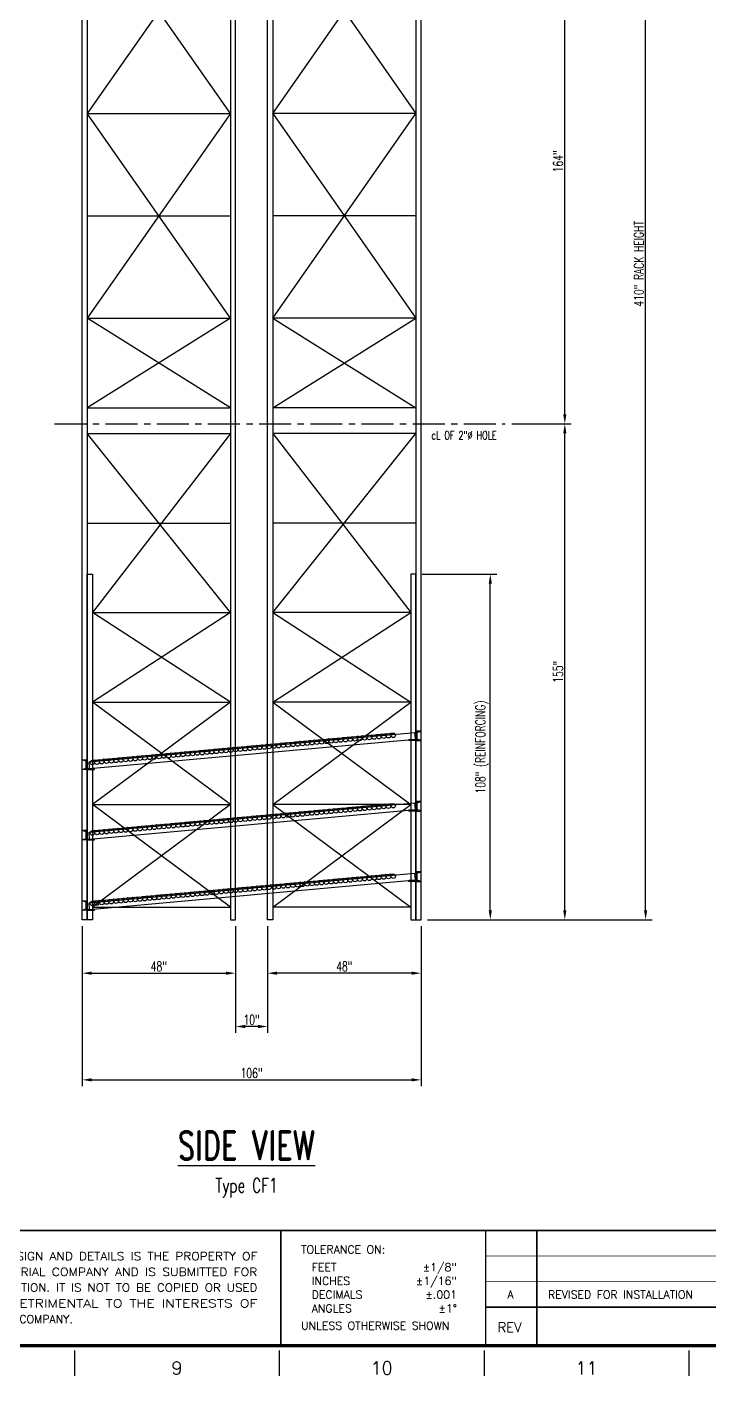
# Model space of a CAD drawing. Extents: x -224 to 820, y -160 to 534.
# Drawn here: x 282.7 to 496, y -142.5 to 279 of the extents above; entities that cross this region are included whole.
import ezdxf
from ezdxf.enums import TextEntityAlignment as Align

# ---------------------------------------------------------------- set-up
doc = ezdxf.new("R2010")
doc.units = 0
doc.header["$LTSCALE"] = 8
doc.header["$MEASUREMENT"] = 0
doc.linetypes.add('CENTER', pattern=[2, 1.25, -0.25, 0.25, -0.25])
doc.linetypes.add('HIDDEN2', pattern=[0.1875, 0.125, -0.0625])
doc.layers.get('0').update_dxf_attribs({"linetype": 'CONTINUOUS'})
doc.layers.get('DEFPOINTS').update_dxf_attribs({"linetype": 'CONTINUOUS'})
for name, color, linetype in [('BORD', 15, 'CONTINUOUS'), ('CENTERL', 135, 'CENTER'), ('DIM01', 2, 'CONTINUOUS'), ('FDIM', 2, 'CONTINUOUS'), ('OBJGREEN', 3, 'CONTINUOUS'), ('RACKDIM', 7, 'CONTINUOUS'), ('RACKLABEL', 7, 'CONTINUOUS'), ('RACKLOAD', 254, 'HIDDEN2'), ('RACKSHELF', 20, 'CONTINUOUS'), ('TEXTL', 3, 'CONTINUOUS')]:
    doc.layers.add(name, color=color, linetype=linetype)
doc.styles.add('2thirds', font='romans.shx', dxfattribs={"width": 0.7})
doc.styles.add('BORDER', font='SIMPLEX')
doc.styles.add('DCMARCH', font='stylu.ttf', dxfattribs={"width": 0.75, "oblique": 15})
doc.styles.add('ROMAND', font='ROMAND')
doc.styles.add('SIMPLEX', font='SIMPLEX')
doc.styles.add('TXT06', font='ROMAND', dxfattribs={"bigfont": 'SPECIAL'})
doc.dimstyles.new('2tfrac16', dxfattribs={"dimscale": 32, "dimtxt": 0.0938, "dimasz": 0.0938, "dimexe": 0.0625, "dimexo": 0.0625, "dimgap": 0.01, "dimtad": 1, "dimdec": 4, "dimzin": 1, "dimdsep": 46, "dimlunit": 5, "dimtxsty": '2thirds', "dimcen": 0.09, "dimclrd": 256, "dimclre": 256, "dimclrt": 256, "dimadec": 0, "dimazin": 0, "dimtfac": 0.75, "dimtdec": 4, "dimtmove": 0, "dimatfit": 0, "dimfxl": 0, "dimfrac": 2, "dimtolj": 1, "dimtzin": 0, "dimarcsym": 0})

# ---------------------------------------------------------------- blocks, each defined once
blk = doc.blocks.new('sbord_d')
at = {"layer": 'BORD'}
for p, q in [((16, -0.062), (16, -0.312)), ((18, -0.062), (18, -0.312)), ((20, -0.062), (20, -0.312)), ((22, -0.062), (22, -0.312))]:
    blk.add_line(p, q, dxfattribs=at)
at = {"layer": 'BORD', "const_width": 0.0313}
blk.add_lwpolyline([(-0.016, -0.016), (32.016, -0.016), (32.016, 20.016), (-0.016, 20.016)], close=True, dxfattribs=at)
at = {"layer": 'BORD'}
for points, const_width in [([(18.016, 1.109), (14.016, 1.109), (14.016, -0.016)], 0.0156), ([(20.016, 1.109), (18.016, 1.109), (18.016, -0.016)], 0.0156), ([(28.516, 1.109), (28.016, 1.109), (27.516, 1.109), (27.016, 1.109), (26.516, 1.109), (20.516, 1.109), (20.016, 1.109), (20.016, 0.859)], 0.0156), ([(20.516, 1.109), (20.516, 0.859)], 0.0156), ([(20.016, 0.859), (20.016, 0.609)], 0.0156), ([(20.016, 0.859), (28.516, 0.859)], 0.00781), ([(20.516, 0.859), (20.516, 0.609)], 0.0156), ([(20.016, 0.609), (20.016, 0.359)], 0.0156), ([(20.016, 0.609), (28.516, 0.609)], 0.00781), ([(20.516, 0.609), (20.516, 0.359)], 0.0156), ([(20.016, 0.359), (28.516, 0.359)], 0.0156), ([(20.016, 0.359), (20.016, 0)], 0.0156), ([(20.516, 0.359), (20.516, 0)], 0.0156)]:
    blk.add_lwpolyline(points, dxfattribs=dict(at, const_width=const_width))
at = {"layer": 'BORD', "style": 'SIMPLEX'}
for s, height, p in [('TOLERANCE ON:', 0.07812, (18.213, 0.884)), ('FEET', 0.0781, (18.317, 0.711)), ('INCHES', 0.0781, (18.317, 0.577)), ('DECIMALS', 0.0781, (18.317, 0.443)), ('ANGLES', 0.0781, (18.317, 0.309)), ('UNLESS OTHERWISE SHOWN', 0.07812, (18.212, 0.14))]:
    blk.add_text(s, height=height, dxfattribs=at).set_placement(p)
for s, width, p, p2 in [('THIS DRAWING IN DESIGN AND DETAILS IS THE PROPERTY OF', 0.958828, (14.24, 0.819), (17.786, 0.819)), ('THE FRAZIER INDUSTRIAL COMPANY AND IS SUBMITTED FOR', 0.982552, (14.24, 0.665), (17.786, 0.665)), ('CONFIDENTIAL INSPECTION. IT IS NOT TO BE COPIED OR USED', 0.947391, (14.24, 0.512), (17.786, 0.512)), ('IN ANY MANNER DETRIMENTAL TO THE INTERESTS OF', 1.101821, (14.24, 0.358), (17.786, 0.358))]:
    blk.add_text(s, height=0.07812, dxfattribs=dict(at, width=width)).set_placement(p, p2, align=Align.FIT)
for s, p in [('%%p1/8"', (19.735, 0.711)), ('%%p1/16"', (19.735, 0.577)), ('%%p.001', (19.735, 0.443)), ('%%p1%%d', (19.735, 0.309))]:
    blk.add_text(s, height=0.0781, dxfattribs=at).set_placement(p, align=Align.RIGHT)
at = {"layer": 'BORD'}
for s, height, style, p in [('FRAZIER INDUSTRIAL COMPANY.', 0.07812, 'SIMPLEX', (15.169, 0.204)), ('REV', 0.0938, 'BORDER', (20.25, 0.117))]:
    blk.add_text(s, height=height, dxfattribs=dict(at, style=style)).set_placement(p, align=Align.CENTER)
at = {"layer": 'BORD', "style": 'ROMAND'}
for s, p in [('9', (17, -0.234)), ('10', (19, -0.234)), ('11', (21, -0.234))]:
    blk.add_text(s, height=0.125, dxfattribs=at).set_placement(p, align=Align.MIDDLE)
at = {"layer": 'TEXTL', "flags": 8}
for tag, height, style, p in [('TITLE1', 0.156, 'SIMPLEX', (30.266, 2.776)), ('TITLE2', 0.156, 'SIMPLEX', (30.266, 2.443)), ('CHK', 0.0938, 'SIMPLEX', (29.828, 0.883)), ('APP', 0.0938, 'SIMPLEX', (30.703, 0.883)), ('JOB#', 0.125, 'ROMAND', (30.12, 0.133)), ('SHT', 0.125, 'ROMAND', (31.193, 0.133)), ('REV', 0.125, 'ROMAND', (31.789, 0.133))]:
    blk.add_attdef(tag, text='', height=height, dxfattribs=dict(at, style=style)).set_placement(p, align=Align.MIDDLE)
at = {"layer": 'TEXTL', "style": 'SIMPLEX', "flags": 8}
for tag, height, p in [('CUSTOMER', 0.156, (30.266, 1.697)), ('LOCATION', 0.125, (30.266, 1.364)), ('REVC', 0.0781, (20.259, 0.945)), ('CCHK', 0.0781, (27.255, 0.943)), ('REVB', 0.0781, (20.259, 0.695)), ('BCHK', 0.0781, (27.255, 0.683)), ('REVA', 0.0781, (20.259, 0.445)), ('ACHK', 0.0781, (27.255, 0.443))]:
    blk.add_attdef(tag, text='', height=height, dxfattribs=at).set_placement(p, align=Align.CENTER)
at = {"layer": 'TEXTL', "flags": 8}
for tag, p, height, style in [('REVCDESC', (20.625, 0.943), 0.0781, 'SIMPLEX'), ('REVBDESC', (20.625, 0.683), 0.0781, 'SIMPLEX'), ('REVADESC', (20.625, 0.443), 0.0781, 'SIMPLEX'), ('DWG#', (30.055, -0.566), 0.0938, 'ROMAND')]:
    blk.add_attdef(tag, p, '', height=height, dxfattribs=dict(at, style=style))
at = {"layer": 'TEXTL', "style": 'DCMARCH', "oblique": 15, "width": 0.75, "flags": 8}
for tag, p in [('CBY', (26.755, 0.943)), ('BBY', (26.755, 0.683)), ('ABY', (26.755, 0.443))]:
    blk.add_attdef(tag, text='', height=0.0781, dxfattribs=at).set_placement(p, align=Align.CENTER)
at = {"layer": 'TEXTL', "style": 'SIMPLEX', "flags": 8}
for tag, height, width, p, p2 in [('CAPP', 0.0781, 1.292308, (27.588, 0.944), (27.963, 0.944)), ('CDT', 0.0781, 1.866, (28.071, 0.943), (28.46, 0.943)), ('SCALE', 0.0938, 1.702732, (31.234, 0.837), (31.941, 0.837)), ('BAPP', 0.0781, 1.292308, (27.588, 0.683), (27.963, 0.683)), ('BDT', 0.0781, 1.866, (28.071, 0.683), (28.46, 0.683)), ('DATE', 0.0938, 2.134634, (28.609, 0.462), (29.315, 0.462)), ('CHKDT', 0.0938, 1.555556, (29.484, 0.462), (30.172, 0.462)), ('APPDT', 0.0938, 1.555556, (30.359, 0.462), (31.047, 0.462)), ('PLOT#', 0.0938, 8.555556, (31.234, 0.462), (31.922, 0.462)), ('AAPP', 0.0781, 1.275949, (27.588, 0.443), (27.963, 0.443)), ('ADT', 0.0781, 1.833263, (28.071, 0.443), (28.46, 0.443))]:
    blk.add_attdef(tag, text='', height=height, dxfattribs=dict(at, width=width)).set_placement(p, p2, align=Align.FIT)
at = {"layer": 'TEXTL', "style": 'DCMARCH', "oblique": 15, "width": 0.75, "flags": 8}
blk.add_attdef('DRBY', (28.593, 0.821), '', height=0.125, dxfattribs=at)
blk = doc.blocks.new('*D87')
at = {"layer": 'DEFPOINTS', "color": 0}
for p in [(499.4, 491), (524.95, 491), (528.95, 9)]:
    blk.add_point(p, dxfattribs=at)
at = {"layer": 'RACKDIM', "lineweight": -2}
for p, q in [((505.4, 491), (483.67, 491)), ((511.41, 491), (505.4, 491)), ((522.95, 491), (511.41, 491))]:
    blk.add_line(p, q, dxfattribs=at)
at = {"layer": 'RACKDIM', "char_height": 3.002, "attachment_point": 5, "style": '2thirds'}
for s, insert in [('\\A1;482"', (491.38, 493.1)), ('\\A1;TOP OF\\PTOP LOAD', (491.38, 486.67))]:
    blk.add_mtext(s, dxfattribs=dict(at, insert=insert))
blk = doc.blocks.new('*D89')
at = {"layer": 'DEFPOINTS', "color": 0}
for p in [(432.26, 319), (450.87, 319), (432.26, 155)]:
    blk.add_point(p, dxfattribs=at)
at = {"layer": 'RACKDIM', "lineweight": -2}
for p, q in [((434.26, 319), (452.87, 319)), ((450.87, 158), (450.87, 316)), ((434.26, 155), (452.87, 155))]:
    blk.add_line(p, q, dxfattribs=at)
at = {"layer": 'RACKDIM'}
for points in [[(450.37, 316), (451.37, 316), (450.87, 319)], [(450.37, 158), (451.37, 158), (450.87, 155)]]:
    blk.add_solid(points, dxfattribs=at)
at = {"layer": 'RACKDIM', "insert": (448.76, 237), "char_height": 3.002, "attachment_point": 5, "rotation": 90, "style": '2thirds'}
blk.add_mtext('\\A1;164"', dxfattribs=at)
blk = doc.blocks.new('*D90')
at = {"layer": 'DEFPOINTS', "color": 0}
for p in [(432.26, 155), (450.87, 155), (430.04, 0)]:
    blk.add_point(p, dxfattribs=at)
at = {"layer": 'RACKDIM', "lineweight": -2}
for p, q in [((434.26, 155), (452.87, 155)), ((450.87, 3), (450.87, 152)), ((432.04, 0), (452.87, 0))]:
    blk.add_line(p, q, dxfattribs=at)
at = {"layer": 'RACKDIM'}
for points in [[(450.37, 152), (451.37, 152), (450.87, 155)], [(450.37, 3), (451.37, 3), (450.87, 0)]]:
    blk.add_solid(points, dxfattribs=at)
at = {"layer": 'RACKDIM', "insert": (448.76, 77.5), "char_height": 3.002, "attachment_point": 5, "rotation": 90, "style": '2thirds'}
blk.add_mtext('\\A1;155"', dxfattribs=at)
blk = doc.blocks.new('*D91')
at = {"layer": 'DEFPOINTS', "color": 0}
for p in [(404.32, 108), (427.57, 108), (405.94, 0)]:
    blk.add_point(p, dxfattribs=at)
at = {"layer": 'RACKDIM', "lineweight": -2}
for p, q in [((406.32, 108), (429.57, 108)), ((427.57, 3), (427.57, 105)), ((407.94, 0), (429.57, 0))]:
    blk.add_line(p, q, dxfattribs=at)
at = {"layer": 'RACKDIM'}
for points in [[(427.07, 105), (428.07, 105), (427.57, 108)], [(427.07, 3), (428.07, 3), (427.57, 0)]]:
    blk.add_solid(points, dxfattribs=at)
at = {"layer": 'RACKDIM', "insert": (424.97, 54), "char_height": 3.0016, "attachment_point": 5, "rotation": 90, "style": '2thirds'}
blk.add_mtext('\\A1;108" (REINFORCING) ', dxfattribs=at)
blk = doc.blocks.new('*D92')
at = {"layer": 'DEFPOINTS', "color": 0}
for p in [(405.94, 410), (476.13, 410), (405.94, 0)]:
    blk.add_point(p, dxfattribs=at)
at = {"layer": 'RACKDIM', "lineweight": -2}
for p, q in [((407.94, 410), (478.13, 410)), ((476.13, 3), (476.13, 407)), ((407.94, 0), (478.13, 0))]:
    blk.add_line(p, q, dxfattribs=at)
at = {"layer": 'RACKDIM'}
for points in [[(475.63, 407), (476.63, 407), (476.13, 410)], [(475.63, 3), (476.63, 3), (476.13, 0)]]:
    blk.add_solid(points, dxfattribs=at)
at = {"layer": 'RACKDIM', "insert": (474.02, 205), "char_height": 3.0016, "attachment_point": 5, "rotation": 90, "style": '2thirds'}
blk.add_mtext('\\A1;410" RACK HEIGHT ', dxfattribs=at)
blk = doc.blocks.new('*D93')
at = {"layer": 'DEFPOINTS', "color": 0}
for p in [(357.94, 0), (405.94, 0), (357.94, -16.67)]:
    blk.add_point(p, dxfattribs=at)
at = {"layer": 'RACKDIM', "lineweight": -2}
for p, q in [((357.94, -2), (357.94, -18.67)), ((405.94, -2), (405.94, -18.67)), ((402.94, -16.67), (360.94, -16.67))]:
    blk.add_line(p, q, dxfattribs=at)
at = {"layer": 'RACKDIM'}
for points in [[(360.94, -16.17), (360.94, -17.17), (357.94, -16.67)], [(402.94, -16.17), (402.94, -17.17), (405.94, -16.67)]]:
    blk.add_solid(points, dxfattribs=at)
at = {"layer": 'RACKDIM', "insert": (381.94, -14.56), "char_height": 3.002, "attachment_point": 5, "style": '2thirds'}
blk.add_mtext('\\A1;48"', dxfattribs=at)
blk = doc.blocks.new('UPRT-48-410')
for p, q in [((-1.625, 404), (-46.375, 404)), ((-46.375, 404), (-1.625, 324)), ((-46.375, 324), (-1.625, 404)), ((-1.625, 364), (-46.375, 364)), ((-1.625, 324), (-46.375, 324)), ((-1.625, 316), (-46.375, 316)), ((-46.375, 316), (-1.625, 252)), ((-46.375, 252), (-1.625, 316)), ((-1.625, 284), (-46.375, 284)), ((-46.375, 188), (-1.625, 252)), ((-46.375, 252), (-1.625, 188)), ((-1.625, 252), (-46.375, 252)), ((-1.625, 220), (-46.375, 220)), ((-1.625, 188), (-46.375, 188)), ((-46.375, 160), (-1.625, 188)), ((-46.375, 188), (-1.625, 160)), ((-1.625, 160), (-46.375, 160)), ((-46.375, 96), (-1.625, 152)), ((-46.375, 152), (-3.25, 96)), ((-1.625, 152), (-46.375, 152)), ((-1.625, 124), (-46.375, 124)), ((-3.25, 96), (-46.375, 96)), ((-46.375, 96), (-3.25, 68)), ((-46.375, 68), (-3.25, 96)), ((-46.375, 36), (-3.25, 68)), ((-46.375, 68), (-3.25, 36)), ((-3.25, 68), (-46.375, 68)), ((-3.25, 36), (-46.375, 36)), ((-46.375, 36), (-3.25, 4)), ((-46.375, 4), (-3.25, 36)), ((-3.25, 4), (-46.375, 4))]:
    blk.add_line(p, q)
for points in [[(-46.375, 0), (-48, 0), (-48, 410), (-46.375, 410)], [(-1.625, 0), (0, 0), (0, 410), (-1.625, 410)], [(-3.25, 0), (-1.625, 0), (-1.625, 108), (-3.25, 108)]]:
    blk.add_lwpolyline(points, close=True)
blk = doc.blocks.new('*D94')
at = {"layer": 'DEFPOINTS', "color": 0}
for p in [(299.94, 0), (347.94, 0), (347.94, -16.67)]:
    blk.add_point(p, dxfattribs=at)
at = {"layer": 'RACKDIM', "lineweight": -2}
for p, q in [((299.94, -2), (299.94, -18.67)), ((347.94, -2), (347.94, -18.67)), ((302.94, -16.67), (344.94, -16.67))]:
    blk.add_line(p, q, dxfattribs=at)
at = {"layer": 'RACKDIM'}
for points in [[(302.94, -16.17), (302.94, -17.17), (299.94, -16.67)], [(344.94, -16.17), (344.94, -17.17), (347.94, -16.67)]]:
    blk.add_solid(points, dxfattribs=at)
at = {"layer": 'RACKDIM', "insert": (323.94, -14.56), "char_height": 3.002, "attachment_point": 5, "style": '2thirds'}
blk.add_mtext('\\A1;48"', dxfattribs=at)
blk = doc.blocks.new('*D95')
at = {"layer": 'DEFPOINTS', "color": 0}
for p in [(299.94, -0.88), (405.94, -0.88), (405.94, -50)]:
    blk.add_point(p, dxfattribs=at)
at = {"layer": 'RACKDIM', "lineweight": -2}
for p, q in [((299.94, -2.88), (299.94, -52)), ((405.94, -2.88), (405.94, -52)), ((302.94, -50), (402.94, -50))]:
    blk.add_line(p, q, dxfattribs=at)
at = {"layer": 'RACKDIM'}
for points in [[(302.94, -49.5), (302.94, -50.5), (299.94, -50)], [(402.94, -49.5), (402.94, -50.5), (405.94, -50)]]:
    blk.add_solid(points, dxfattribs=at)
at = {"layer": 'RACKDIM', "insert": (352.94, -47.89), "char_height": 3.002, "attachment_point": 5, "style": '2thirds'}
blk.add_mtext('\\A1;106"', dxfattribs=at)
blk = doc.blocks.new('*D96')
at = {"layer": 'DEFPOINTS', "color": 0}
for p in [(347.94, -0.88), (357.94, -0.88), (347.94, -33.33)]:
    blk.add_point(p, dxfattribs=at)
at = {"layer": 'RACKDIM', "lineweight": -2}
for p, q in [((347.94, -2.88), (347.94, -35.33)), ((357.94, -2.88), (357.94, -35.33)), ((354.94, -33.33), (350.94, -33.33))]:
    blk.add_line(p, q, dxfattribs=at)
at = {"layer": 'RACKDIM'}
for points in [[(350.94, -32.83), (350.94, -33.83), (347.94, -33.33)], [(354.94, -32.83), (354.94, -33.83), (357.94, -33.33)]]:
    blk.add_solid(points, dxfattribs=at)
at = {"layer": 'RACKDIM', "insert": (352.94, -31.22), "char_height": 3.002, "attachment_point": 5, "style": '2thirds'}
blk.add_mtext('\\A1;10"', dxfattribs=at)
blk = doc.blocks.new('C3X3_5')
blk.add_lwpolyline([(0.12, 0.62), (0.12, 2.38, -0.351655), (0.35, 2.65), (1.3, 2.86, 0.351655), (1.37, 2.95), (1.37, 3), (0.06, 3, 0.414214), (0, 2.94), (0, 0.06, 0.414214), (0.06, 0), (1.37, 0), (1.37, 0.05, 0.351655), (1.3, 0.14), (0.35, 0.35, -0.351655)], format="xyb", close=True)

msp = doc.modelspace()

# ---------------------------------------------------------------- linework, layer by layer
at = {"layer": 'CENTERL'}
msp.add_line((291.31253, 154.99885), (432.25916, 154.99885), dxfattribs=at)
at = {"layer": 'DIM01'}
for p, q in [((402.06823, 55.99511), (402.06823, 56.13284)), ((404.56823, 55.99511), (402.06823, 55.99511)), ((404.20596, 56.24511), (402.1805, 56.24511)), ((404.31823, 58.88284), (404.31823, 56.35739)), ((404.56823, 58.99511), (404.4305, 58.99511)), ((404.56823, 58.99511), (404.56823, 55.99511)), ((301.31823, 49.99129), (301.31823, 46.99129)), ((301.31823, 49.99129), (301.45596, 49.99129)), ((301.31823, 46.99129), (303.81823, 46.99129)), ((301.56823, 49.87902), (301.56823, 47.35356)), ((301.6805, 47.24129), (303.70596, 47.24129)), ((303.81823, 46.99129), (303.81823, 47.12902)), ((402.06823, 33.99511), (402.06823, 34.13284)), ((404.56823, 33.99511), (402.06823, 33.99511)), ((404.20596, 34.24511), (402.1805, 34.24511)), ((404.31823, 36.88284), (404.31823, 34.35739)), ((404.56823, 36.99511), (404.4305, 36.99511)), ((404.56823, 36.99511), (404.56823, 33.99511)), ((301.31823, 27.99129), (301.45596, 27.99129)), ((301.31823, 27.99129), (301.31823, 24.99129)), ((301.56823, 27.87902), (301.56823, 25.35356)), ((301.31823, 24.99129), (303.81823, 24.99129)), ((301.6805, 25.24129), (303.70596, 25.24129)), ((303.81823, 24.99129), (303.81823, 25.12902)), ((404.31823, 14.88284), (404.31823, 12.35739)), ((404.56823, 14.99511), (404.4305, 14.99511)), ((404.56823, 14.99511), (404.56823, 11.99511)), ((402.06823, 11.99511), (402.06823, 12.13284)), ((404.56823, 11.99511), (402.06823, 11.99511)), ((404.20596, 12.24511), (402.1805, 12.24511)), ((301.31823, 5.99129), (301.45596, 5.99129)), ((301.31823, 5.99129), (301.31823, 2.99129)), ((301.56823, 5.87902), (301.56823, 3.35356)), ((301.31823, 2.99129), (303.81823, 2.99129)), ((301.6805, 3.24129), (303.70596, 3.24129)), ((303.81823, 2.99129), (303.81823, 3.12902))]:
    msp.add_line(p, q, dxfattribs=at)
for centre, start, end in [((402.1805, 56.13284), 90, 180), ((404.20596, 56.35739), 270, 0), ((404.4305, 58.88284), 90, 180), ((301.45596, 49.87902), 0, 90), ((301.6805, 47.35356), 180, 270), ((303.70596, 47.12902), 0, 90), ((402.1805, 34.13284), 90, 180), ((404.20596, 34.35739), 270, 0), ((404.4305, 36.88284), 90, 180), ((301.45596, 27.87902), 0, 90), ((301.6805, 25.35356), 180, 270), ((303.70596, 25.12902), 0, 90), ((404.4305, 14.88284), 90, 180), ((402.1805, 12.13284), 90, 180), ((404.20596, 12.35739), 270, 0), ((301.45596, 5.87902), 0, 90), ((301.6805, 3.35356), 180, 270), ((303.70596, 3.12902), 0, 90)]:
    msp.add_arc(centre, 0.11227, start, end, dxfattribs=at)
at = {"layer": 'RACKSHELF'}
for p, q in [((302.12022, 49.3539), (404.03227, 58.58508)), ((302.31158, 47.24129), (404.22464, 56.46137)), ((404.22464, 56.46137), (404.03227, 58.58508)), ((302.31158, 47.24129), (302.12022, 49.3539)), ((302.12022, 27.3539), (404.03227, 36.58508)), ((302.31158, 25.24129), (404.22464, 34.46137)), ((404.22464, 34.46137), (404.03227, 36.58508)), ((302.31158, 25.24129), (302.12022, 27.3539)), ((302.12022, 5.3539), (404.03227, 14.58508)), ((404.22464, 12.46137), (404.03227, 14.58508)), ((302.31158, 3.24129), (404.22464, 12.46137)), ((302.31158, 3.24129), (302.12022, 5.3539))]:
    msp.add_line(p, q, dxfattribs=at)
for centre in [(358.40334, 54.13582), (359.89723, 54.27097), (361.39113, 54.40612), (362.88503, 54.54128), (364.37893, 54.67643), (365.87283, 54.81158), (367.36673, 54.94673), (368.86063, 55.08189), (370.35453, 55.21704), (371.84843, 55.35219), (373.34232, 55.48735), (374.83622, 55.6225), (376.33012, 55.75765), (377.82402, 55.89281), (379.31792, 56.02796), (380.81182, 56.16311), (382.30572, 56.29827), (383.79962, 56.43342), (385.29351, 56.56857), (386.78741, 56.70372), (388.28131, 56.83888), (389.77521, 56.97403), (391.26911, 57.10918), (392.76301, 57.24434), (394.25691, 57.37949), (395.75081, 57.51464), (397.2447, 57.6498), (312.09247, 49.94607), (313.58637, 50.08122), (315.08027, 50.21638), (316.57417, 50.35153), (318.06807, 50.48668), (319.56197, 50.62184), (321.05587, 50.75699), (322.54976, 50.89214), (324.04366, 51.0273), (325.53756, 51.16245), (327.03146, 51.2976), (328.52536, 51.43276), (330.01926, 51.56791), (331.51316, 51.70306), (333.00706, 51.83821), (334.50095, 51.97337), (335.99485, 52.10852), (337.48875, 52.24367), (338.98265, 52.37883), (340.47655, 52.51398), (341.97045, 52.64913), (343.46435, 52.78429), (344.95825, 52.91944), (346.45215, 53.05459), (347.94604, 53.18974), (349.43994, 53.3249), (350.93384, 53.46005), (352.42774, 53.5952), (353.92164, 53.73036), (355.41554, 53.86551), (356.90944, 54.00066), (303.12908, 49.13515), (304.62298, 49.27031), (306.11688, 49.40546), (307.61078, 49.54061), (309.10468, 49.67577), (310.59857, 49.81092), (368.86063, 33.08189), (370.35453, 33.21704), (371.84843, 33.35219), (373.34232, 33.48735), (374.83622, 33.6225), (376.33012, 33.75765), (377.82402, 33.89281), (379.31792, 34.02796), (380.81182, 34.16311), (382.30572, 34.29827), (383.79962, 34.43342), (385.29351, 34.56857), (386.78741, 34.70372), (388.28131, 34.83888), (389.77521, 34.97403), (391.26911, 35.10918), (392.76301, 35.24434), (394.25691, 35.37949), (395.75081, 35.51464), (397.2447, 35.6498), (322.54976, 28.89214), (324.04366, 29.0273), (325.53756, 29.16245), (327.03146, 29.2976), (328.52536, 29.43276), (330.01926, 29.56791), (331.51316, 29.70306), (333.00706, 29.83821), (334.50095, 29.97337), (335.99485, 30.10852), (337.48875, 30.24367), (338.98265, 30.37883), (340.47655, 30.51398), (341.97045, 30.64913), (343.46435, 30.78429), (344.95825, 30.91944), (346.45215, 31.05459), (347.94604, 31.18974), (349.43994, 31.3249), (350.93384, 31.46005), (352.42774, 31.5952), (353.92164, 31.73036), (355.41554, 31.86551), (356.90944, 32.00066), (358.40334, 32.13582), (359.89723, 32.27097), (361.39113, 32.40612), (362.88503, 32.54128), (364.37893, 32.67643), (365.87283, 32.81158), (367.36673, 32.94673), (303.12908, 27.13515), (304.62298, 27.27031), (306.11688, 27.40546), (307.61078, 27.54061), (309.10468, 27.67577), (310.59857, 27.81092), (312.09247, 27.94607), (313.58637, 28.08122), (315.08027, 28.21638), (316.57417, 28.35153), (318.06807, 28.48668), (319.56197, 28.62184), (321.05587, 28.75699), (379.31792, 12.02796), (380.81182, 12.16311), (382.30572, 12.29827), (383.79962, 12.43342), (385.29351, 12.56857), (386.78741, 12.70372), (388.28131, 12.83888), (389.77521, 12.97403), (391.26911, 13.10918), (392.76301, 13.24434), (394.25691, 13.37949), (395.75081, 13.51464), (397.2447, 13.6498), (333.00706, 7.83821), (334.50095, 7.97337), (335.99485, 8.10852), (337.48875, 8.24367), (338.98265, 8.37883), (340.47655, 8.51398), (341.97045, 8.64913), (343.46435, 8.78429), (344.95825, 8.91944), (346.45215, 9.05459), (347.94604, 9.18974), (349.43994, 9.3249), (350.93384, 9.46005), (352.42774, 9.5952), (353.92164, 9.73036), (355.41554, 9.86551), (356.90944, 10.00066), (358.40334, 10.13582), (359.89723, 10.27097), (361.39113, 10.40612), (362.88503, 10.54128), (364.37893, 10.67643), (365.87283, 10.81158), (367.36673, 10.94673), (368.86063, 11.08189), (370.35453, 11.21704), (371.84843, 11.35219), (373.34232, 11.48735), (374.83622, 11.6225), (376.33012, 11.75765), (377.82402, 11.89281), (303.12908, 5.13515), (304.62298, 5.27031), (306.11688, 5.40546), (307.61078, 5.54061), (309.10468, 5.67577), (310.59857, 5.81092), (312.09247, 5.94607), (313.58637, 6.08122), (315.08027, 6.21638), (316.57417, 6.35153), (318.06807, 6.48668), (319.56197, 6.62184), (321.05587, 6.75699), (322.54976, 6.89214), (324.04366, 7.0273), (325.53756, 7.16245), (327.03146, 7.2976), (328.52536, 7.43276), (330.01926, 7.56791), (331.51316, 7.70306)]:
    msp.add_circle(centre, 0.6875, dxfattribs=at)
for centre in [(359.15029, 54.20339), (360.64418, 54.33855), (362.13808, 54.4737), (363.63198, 54.60885), (365.12588, 54.74401), (366.61978, 54.87916), (368.11368, 55.01431), (369.60758, 55.14946), (371.10148, 55.28462), (372.59537, 55.41977), (374.08927, 55.55492), (375.58317, 55.69008), (377.07707, 55.82523), (378.57097, 55.96038), (380.06487, 56.09554), (381.55877, 56.23069), (383.05267, 56.36584), (384.54656, 56.501), (386.04046, 56.63615), (387.53436, 56.7713), (389.02826, 56.90645), (390.52216, 57.04161), (392.01606, 57.17676), (393.50996, 57.31191), (395.00386, 57.44707), (396.49776, 57.58222), (312.83942, 50.01365), (314.33332, 50.1488), (315.82722, 50.28395), (317.32112, 50.41911), (318.81502, 50.55426), (320.30892, 50.68941), (321.80281, 50.82457), (323.29671, 50.95972), (324.79061, 51.09487), (326.28451, 51.23003), (327.77841, 51.36518), (329.27231, 51.50033), (330.76621, 51.63548), (332.26011, 51.77064), (333.75401, 51.90579), (335.2479, 52.04094), (336.7418, 52.1761), (338.2357, 52.31125), (339.7296, 52.4464), (341.2235, 52.58156), (342.7174, 52.71671), (344.2113, 52.85186), (345.7052, 52.98702), (347.19909, 53.12217), (348.69299, 53.25732), (350.18689, 53.39247), (351.68079, 53.52763), (353.17469, 53.66278), (354.66859, 53.79793), (356.16249, 53.93309), (357.65639, 54.06824), (303.87603, 49.20273), (305.36993, 49.33788), (306.86383, 49.47304), (308.35773, 49.60819), (309.85162, 49.74334), (311.34552, 49.87849), (369.60758, 33.14946), (371.10148, 33.28462), (372.59537, 33.41977), (374.08927, 33.55492), (375.58317, 33.69008), (377.07707, 33.82523), (378.57097, 33.96038), (380.06487, 34.09554), (381.55877, 34.23069), (383.05267, 34.36584), (384.54656, 34.501), (386.04046, 34.63615), (387.53436, 34.7713), (389.02826, 34.90645), (390.52216, 35.04161), (392.01606, 35.17676), (393.50996, 35.31191), (395.00386, 35.44707), (396.49776, 35.58222), (321.80281, 28.82457), (323.29671, 28.95972), (324.79061, 29.09487), (326.28451, 29.23003), (327.77841, 29.36518), (329.27231, 29.50033), (330.76621, 29.63548), (332.26011, 29.77064), (333.75401, 29.90579), (335.2479, 30.04094), (336.7418, 30.1761), (338.2357, 30.31125), (339.7296, 30.4464), (341.2235, 30.58156), (342.7174, 30.71671), (344.2113, 30.85186), (345.7052, 30.98702), (347.19909, 31.12217), (348.69299, 31.25732), (350.18689, 31.39247), (351.68079, 31.52763), (353.17469, 31.66278), (354.66859, 31.79793), (356.16249, 31.93309), (357.65639, 32.06824), (359.15029, 32.20339), (360.64418, 32.33855), (362.13808, 32.4737), (363.63198, 32.60885), (365.12588, 32.74401), (366.61978, 32.87916), (368.11368, 33.01431), (303.87603, 27.20273), (305.36993, 27.33788), (306.86383, 27.47304), (308.35773, 27.60819), (309.85162, 27.74334), (311.34552, 27.87849), (312.83942, 28.01365), (314.33332, 28.1488), (315.82722, 28.28395), (317.32112, 28.41911), (318.81502, 28.55426), (320.30892, 28.68941), (378.57097, 11.96038), (380.06487, 12.09554), (381.55877, 12.23069), (383.05267, 12.36584), (384.54656, 12.501), (386.04046, 12.63615), (387.53436, 12.7713), (389.02826, 12.90645), (390.52216, 13.04161), (392.01606, 13.17676), (393.50996, 13.31191), (395.00386, 13.44707), (396.49776, 13.58222), (332.26011, 7.77064), (333.75401, 7.90579), (335.2479, 8.04094), (336.7418, 8.1761), (338.2357, 8.31125), (339.7296, 8.4464), (341.2235, 8.58156), (342.7174, 8.71671), (344.2113, 8.85186), (345.7052, 8.98702), (347.19909, 9.12217), (348.69299, 9.25732), (350.18689, 9.39247), (351.68079, 9.52763), (353.17469, 9.66278), (354.66859, 9.79793), (356.16249, 9.93309), (357.65639, 10.06824), (359.15029, 10.20339), (360.64418, 10.33855), (362.13808, 10.4737), (363.63198, 10.60885), (365.12588, 10.74401), (366.61978, 10.87916), (368.11368, 11.01431), (369.60758, 11.14946), (371.10148, 11.28462), (372.59537, 11.41977), (374.08927, 11.55492), (375.58317, 11.69008), (377.07707, 11.82523), (303.87603, 5.20273), (305.36993, 5.33788), (306.86383, 5.47304), (308.35773, 5.60819), (309.85162, 5.74334), (311.34552, 5.87849), (312.83942, 6.01365), (314.33332, 6.1488), (315.82722, 6.28395), (317.32112, 6.41911), (318.81502, 6.55426), (320.30892, 6.68941), (321.80281, 6.82457), (323.29671, 6.95972), (324.79061, 7.09487), (326.28451, 7.23003), (327.77841, 7.36518), (329.27231, 7.50033), (330.76621, 7.63548)]:
    msp.add_arc(centre, 0.6875, 62.1137466, 128.2252089, dxfattribs=at)

# ---------------------------------------------------------------- block references
for p in [(404.56823, 55.99511), (404.56823, 33.99511), (404.56823, 11.99511)]:
    msp.add_blockref('C3X3_5', p)
at = {"xscale": -1, "rotation": 2.823341560542758e-10}
for p in [(301.31823, 46.99129), (301.31823, 24.99129), (301.31823, 2.99129)]:
    msp.add_blockref('C3X3_5', p, dxfattribs=at)
at = {"layer": 'OBJGREEN', "xscale": -1, "rotation": 2.820943478809568e-10}
msp.add_blockref('UPRT-48-410', (299.94323, -0.00106), dxfattribs=at)
at = {"layer": 'OBJGREEN'}
msp.add_blockref('UPRT-48-410', (405.94323, -0.00106), dxfattribs=at)
at = {"layer": 'RACKLOAD'}
ref = msp.add_blockref('sbord_d', (-214.38835, -132.54267), dxfattribs=dict(at, xscale=32, yscale=32, zscale=32))
ref.add_attrib('REVA', 'A', dxfattribs={"layer": 'TEXTL', "height": 2.5, "style": 'SIMPLEX', "flags": 8}).set_placement((433.91106, -118.30871), align=Align.CENTER)
ref.add_attrib('REVADESC', 'REVISED FOR INSTALLATION', (445.62156, -118.35267), dxfattribs={"layer": 'TEXTL', "height": 2.5, "style": 'SIMPLEX', "flags": 8})

# ---------------------------------------------------------------- texts
at = {"layer": 'FDIM', "style": '2thirds', "width": 0.7}
msp.add_text('cL OF 2"%%c HOLE', height=2.625, dxfattribs=at).set_placement((419.38619, 150.09693), align=Align.CENTER)
at = {"layer": 'RACKLABEL', "style": 'TXT06', "width": 0.7}
msp.add_text('%%uSIDE VIEW', height=9, dxfattribs=at).set_placement((351.35458, -74.99758), align=Align.CENTER)
at = {"layer": 'RACKLABEL', "insert": (351.35458, -83.74758), "char_height": 4.5, "width": 100, "attachment_point": 5, "style": '2thirds'}
msp.add_mtext('Type CF1', dxfattribs=at)

# ---------------------------------------------------------------- dimensions: what is measured, and where the dimension line sits
at = {"layer": 'RACKDIM'}
dim = msp.add_ordinate_dim(feature_location=(524.95267, 490.99618), offset=(-25.55131, 0.00007), dtype=0, origin=(528.95267, 8.99618), text='<>\\XTOP OF\\PTOP LOAD', dimstyle='2tfrac16', override={"dimpost": '"'}, dxfattribs=at)
dim.commit()
dim.dimension.update_dxf_attribs({"geometry": '*D87', "text_midpoint": (491.37726, 490.99625)})
for base, p2, text, picture, middle in [((476.12897, 409.99894), (405.94323, 409.99894), '<> RACK HEIGHT ', '*D92', (474.0223, 204.99894)), ((427.57346, 107.99894), (404.31823, 107.99894), '<> (REINFORCING) ', '*D91', (424.96652, 53.99894))]:
    dim = msp.add_linear_dim(base=base, p1=(405.94323, -0.00106), p2=p2, angle=90, text=text, dimstyle='2tfrac16', override={"dimpost": '"'}, dxfattribs=at)
    dim.commit()
    dim.dimension.update_dxf_attribs({"geometry": picture, "text_midpoint": middle})
for base, p1, p2, angle, picture, middle in [((450.8653, 318.99885), (432.25916, 154.99885), (432.25916, 318.99885), 90, '*D89', (448.75863, 236.99885)), ((450.8653, 154.99885), (430.03847, -0.00106), (432.25916, 154.99885), 90, '*D90', (448.75863, 77.4989)), ((347.94323, -16.66582), (299.94323, -0.00106), (347.94323, -0.00106), 180, '*D94', (323.94323, -14.55915))]:
    dim = msp.add_linear_dim(base=base, p1=p1, p2=p2, angle=angle, dimstyle='2tfrac16', override={"dimpost": '"'}, dxfattribs=at)
    dim.commit()
    dim.dimension.update_dxf_attribs({"geometry": picture, "text_midpoint": middle})
for base, p1, p2, picture, middle in [((405.94323, -49.99886), (299.94323, -0.87606), (405.94323, -0.87606), '*D95', (352.94323, -47.89219)), ((347.94323, -33.33164), (357.94323, -0.87606), (347.94323, -0.87606), '*D96', (352.94323, -31.22497)), ((357.94323, -16.66582), (405.94323, -0.00106), (357.94323, -0.00106), '*D93', (381.94323, -14.55915))]:
    dim = msp.add_linear_dim(base=base, p1=p1, p2=p2, dimstyle='2tfrac16', override={"dimpost": '"'}, dxfattribs=at)
    dim.commit()
    dim.dimension.update_dxf_attribs({"geometry": picture, "text_midpoint": middle})

doc.saveas('drawing.dxf')
